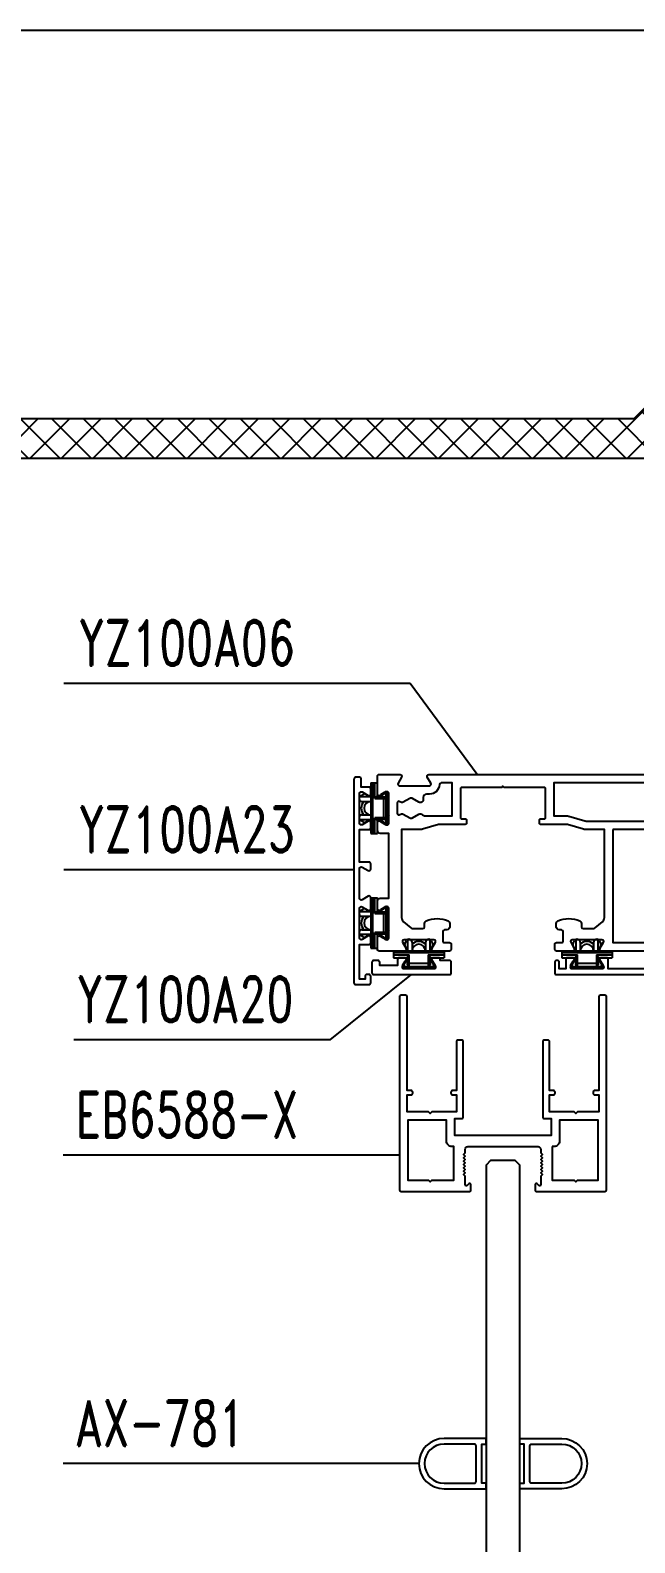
# Model space of a CAD drawing. Header units: millimetres. Extents: x 4423 to 13326, y -1516 to 5738.
# Drawn here: x 7872.3 to 7980.2, y 3652.7 to 3922.7 of the extents above; entities that cross this region are included whole.
import ezdxf

# ---------------------------------------------------------------- set-up
doc = ezdxf.new("R2010")
doc.units = ezdxf.units.MM
doc.header["$LTSCALE"] = 0.5
doc.layers.add('玻璃', color=4, linetype='Continuous')
doc.layers.add('铝型材', color=1, linetype='Continuous')
doc.styles.add('CTXT', font='romand.shx', dxfattribs={"width": 0.7, "height": 5})

# ---------------------------------------------------------------- blocks, each defined once
blk = doc.blocks.new('YZ100A06', base_point=(76.41, 36.62))
at = {"layer": '铝型材', "ltscale": 0.4}
for points in [[(41.16, 6.92), (41.16, 8.42, 0.414214), (40.66, 8.92), (40.41, 8.92, -0.414214), (39.91, 9.42), (39.91, 10.04, -0.293253), (40.21, 10.49, -0.218258), (44.12, 10.49, -0.293253), (44.41, 10.04), (44.41, 9.42, 0.414213), (44.71, 9.12), (46.53, 9.12, 0.176328), (46.86, 9.24), (48.16, 10.33, 0.221695), (48.51, 11.09), (48.51, 26.82), (45.04, 26.82, -0.072066), (44.76, 26.86), (41.92, 27.7, 0.072069), (41.78, 27.72), (37.11, 27.72, -0.414214), (36.91, 27.92), (36.91, 28.52, -0.414214), (37.11, 28.72), (37.81, 28.72, 0.414214), (38.01, 28.92), (38.01, 34.12, 0.414214), (37.81, 34.32), (30.61, 34.32), (30.41, 34.52), (30.21, 34.32), (23.01, 34.32, 0.414214), (22.81, 34.12), (22.81, 28.92, 0.414214), (23.01, 28.72), (23.71, 28.72, -0.414214), (23.91, 28.52), (23.91, 27.92, -0.414214), (23.71, 27.72), (19.05, 27.72, 0.072069), (18.91, 27.7), (16.07, 26.86, -0.072066), (15.79, 26.82), (12.31, 26.82), (12.31, 11.09, 0.221695), (12.67, 10.33), (13.97, 9.24, 0.176328), (14.29, 9.12), (16.11, 9.12, 0.414213), (16.41, 9.42), (16.41, 10.04, -0.293253), (16.71, 10.49, -0.218258), (20.62, 10.49, -0.293253), (20.91, 10.04), (20.91, 9.42, -0.414214), (20.41, 8.92), (20.16, 8.92, 0.414214), (19.66, 8.42), (19.66, 6.92, 0.414214), (19.96, 6.62), (20.86, 6.62, -0.414214), (21.16, 6.32), (21.16, 5.42, -0.414213), (20.86, 5.12), (17.96, 5.12, -0.577351), (17.7, 5.57), (18.34, 6.67, 0.57735), (18.08, 7.12), (12.75, 7.12, 0.57735), (12.49, 6.67), (13.12, 5.57, -0.57735), (12.86, 5.12), (8.31, 5.12, -0.414214), (8.01, 5.42), (8.01, 7.53, -0.57735), (8.46, 7.79), (9.56, 7.16, 0.57735), (10.01, 7.42), (10.01, 12.75, 0.57735), (9.56, 13.01), (8.46, 12.37, -0.57735), (8.01, 12.63), (8.01, 14.05, -0.414214), (8.51, 14.55), (10.01, 14.55), (10.01, 26.12), (8.51, 26.12, -0.414214), (8.01, 26.62), (8.01, 28.03, -0.57735), (8.46, 28.29), (9.56, 27.66, 0.57735), (10.01, 27.92), (10.01, 33.25, 0.57735), (9.56, 33.51), (8.46, 32.87, -0.57735), (8.01, 33.13), (8.01, 36.32, -0.414214), (8.31, 36.62), (12.06, 36.62, -0.57735), (12.32, 36.17), (11.69, 35.07, 0.57735), (11.95, 34.62), (17.28, 34.62, 0.57735), (17.54, 35.07), (16.9, 36.17, -0.57735), (17.16, 36.62), (60.89, 36.62, -0.57735), (61.15, 36.17), (60.51, 35.07, 0.57735), (60.77, 34.62), (66.1, 34.62, 0.57735), (66.36, 35.07), (65.73, 36.17, -0.57735), (65.99, 36.62), (86.84, 36.62, -0.57735), (87.1, 36.17), (86.46, 35.07, 0.57735), (86.72, 34.62), (92.05, 34.62, 0.57735), (92.31, 35.07), (91.68, 36.17, -0.57735), (91.94, 36.62), (135.66, 36.62, -0.57735), (135.92, 36.17), (135.29, 35.07, 0.57735), (135.55, 34.62), (140.88, 34.62, 0.57735), (141.14, 35.07), (140.5, 36.17, -0.57735), (140.76, 36.62), (144.51, 36.62, -0.414214), (144.81, 36.32), (144.81, 33.13, -0.57735), (144.36, 32.87), (143.26, 33.51, 0.57735), (142.81, 33.25), (142.81, 27.92, 0.57735), (143.26, 27.66), (144.36, 28.29, -0.57735), (144.81, 28.03), (144.81, 26.62, -0.414214), (144.31, 26.12), (142.81, 26.12), (142.81, 14.55), (144.31, 14.55, -0.414214), (144.81, 14.05), (144.81, 12.63, -0.57735), (144.36, 12.37), (143.26, 13.01, 0.57735), (142.81, 12.75), (142.81, 7.42, 0.57735), (143.26, 7.16), (144.36, 7.79, -0.57735), (144.81, 7.53), (144.81, 5.42, -0.414214), (144.51, 5.12), (139.96, 5.12, -0.57735), (139.7, 5.57), (140.34, 6.67, 0.57735), (140.08, 7.12), (134.75, 7.12, 0.57735), (134.49, 6.67), (135.12, 5.57, -0.577351), (134.86, 5.12), (131.96, 5.12, -0.414213), (131.66, 5.42), (131.66, 6.32, -0.414214), (131.96, 6.62), (132.86, 6.62, 0.414214), (133.16, 6.92), (133.16, 8.42, 0.414214), (132.66, 8.92), (132.41, 8.92, -0.414214), (131.91, 9.42), (131.91, 10.04, -0.293253), (132.21, 10.49, -0.218258), (136.12, 10.49, -0.293253), (136.41, 10.04), (136.41, 9.42, 0.414213), (136.71, 9.12), (138.53, 9.12, 0.176328), (138.86, 9.24), (140.16, 10.33, 0.221695), (140.51, 11.09), (140.51, 26.82), (137.04, 26.82, -0.072066), (136.76, 26.86), (133.92, 27.7, 0.072069), (133.78, 27.72), (129.11, 27.72, -0.414214), (128.91, 27.92), (128.91, 28.52, -0.414214), (129.11, 28.72), (129.81, 28.72, 0.414214), (130.01, 28.92), (130.01, 34.12, 0.414214), (129.81, 34.32), (122.61, 34.32), (122.41, 34.52), (122.21, 34.32), (115.01, 34.32, 0.414214), (114.81, 34.12), (114.81, 28.92, 0.414214), (115.01, 28.72), (115.71, 28.72, -0.414214), (115.91, 28.52), (115.91, 27.92, -0.414214), (115.71, 27.72), (111.05, 27.72, 0.072069), (110.91, 27.7), (108.07, 26.86, -0.072066), (107.79, 26.82), (104.31, 26.82), (104.31, 11.09, 0.221695), (104.67, 10.33), (105.97, 9.24, 0.176328), (106.29, 9.12), (108.11, 9.12, 0.414213), (108.41, 9.42), (108.41, 10.04, -0.293253), (108.71, 10.49, -0.218258), (112.62, 10.49, -0.293253), (112.91, 10.04), (112.91, 9.42, -0.414214), (112.41, 8.92), (112.16, 8.92, 0.414214), (111.66, 8.42), (111.66, 6.92, 0.414214), (111.96, 6.62), (112.86, 6.62, -0.414214), (113.16, 6.32), (113.16, 5.42, -0.414213), (112.86, 5.12), (109.96, 5.12, -0.577351), (109.7, 5.57), (110.34, 6.67, 0.57735), (110.08, 7.12), (104.75, 7.12, 0.57735), (104.49, 6.67), (105.12, 5.57, -0.57735), (104.86, 5.12), (93.96, 5.12, -0.57735), (93.7, 5.57), (94.34, 6.67, 0.57735), (94.08, 7.12), (88.75, 7.12, 0.57735), (88.49, 6.67), (89.12, 5.57, -0.577351), (88.86, 5.12), (85.96, 5.12, -0.414213), (85.66, 5.42), (85.66, 6.32, -0.414214), (85.96, 6.62), (86.86, 6.62, 0.414214), (87.16, 6.92), (87.16, 8.42, 0.414214), (86.66, 8.92), (86.41, 8.92, -0.414214), (85.91, 9.42), (85.91, 10.04, -0.293253), (86.21, 10.49, -0.218258), (90.12, 10.49, -0.293253), (90.41, 10.04), (90.41, 9.42, 0.414213), (90.71, 9.12), (92.53, 9.12, 0.176328), (92.86, 9.24), (94.16, 10.33, 0.221695), (94.51, 11.09), (94.51, 26.82), (91.04, 26.82, -0.072066), (90.76, 26.86), (87.92, 27.7, 0.072069), (87.78, 27.72), (83.11, 27.72, -0.414214), (82.91, 27.92), (82.91, 28.52, -0.414214), (83.11, 28.72), (83.81, 28.72, 0.414214), (84.01, 28.92), (84.01, 34.12, 0.414214), (83.81, 34.32), (76.61, 34.32), (76.41, 34.52), (76.21, 34.32), (69.01, 34.32, 0.414214), (68.81, 34.12), (68.81, 28.92, 0.414214), (69.01, 28.72), (69.71, 28.72, -0.414214), (69.91, 28.52), (69.91, 27.92, -0.414214), (69.71, 27.72), (65.05, 27.72, 0.072069), (64.91, 27.7), (62.07, 26.86, -0.072066), (61.79, 26.82), (58.31, 26.82), (58.31, 11.09, 0.221695), (58.67, 10.33), (59.97, 9.24, 0.176328), (60.29, 9.12), (62.11, 9.12, 0.414213), (62.41, 9.42), (62.41, 10.04, -0.293253), (62.71, 10.49, -0.218258), (66.62, 10.49, -0.293253), (66.91, 10.04), (66.91, 9.42, -0.414214), (66.41, 8.92), (66.16, 8.92, 0.414214), (65.66, 8.42), (65.66, 6.92, 0.414214), (65.96, 6.62), (66.86, 6.62, -0.414214), (67.16, 6.32), (67.16, 5.42, -0.414213), (66.86, 5.12), (63.96, 5.12, -0.577351), (63.7, 5.57), (64.34, 6.67, 0.57735), (64.08, 7.12), (58.75, 7.12, 0.57735), (58.49, 6.67), (59.12, 5.57, -0.57735), (58.86, 5.12), (47.96, 5.12, -0.57735), (47.7, 5.57), (48.34, 6.67, 0.57735), (48.08, 7.12), (42.75, 7.12, 0.57735), (42.49, 6.67), (43.12, 5.57, -0.577351), (42.86, 5.12), (39.96, 5.12, -0.414213), (39.66, 5.42), (39.66, 6.32, -0.414214), (39.96, 6.62), (40.86, 6.62, 0.414214), (41.16, 6.92)], [(16.05, 29.44, 0.222498), (16.51, 29.22), (21.31, 29.22), (21.31, 35.12), (19.38, 35.12, 0.400329), (19.08, 34.83, -0.400329), (17.28, 33.12), (16.76, 33.12, 0.414214), (16.16, 32.52), (16.16, 32.12, -0.57735), (15.41, 31.69), (14.26, 32.35, 0.267949), (13.76, 32.35), (12.61, 31.69, -0.331452), (12.02, 31.76, 0.657822), (11.51, 31.54), (11.51, 29.7, 0.657834), (12.02, 29.48, -0.331458), (12.61, 29.55), (13.76, 28.88, 0.267949), (14.26, 28.88), (15.41, 29.55, -0.364837), (16.05, 29.44)], [(93.85, 34.83, -0.400329), (92.05, 33.12), (85.81, 33.12, 0.414214), (85.51, 32.82), (85.51, 29.22), (88, 29.22, -0.072069), (88.14, 29.2), (91.04, 28.34, 0.072071), (91.18, 28.32), (107.64, 28.32, 0.072066), (107.79, 28.34), (110.69, 29.2, -0.072069), (110.83, 29.22), (113.31, 29.22), (113.31, 35.12), (94.15, 35.12, 0.400329), (93.85, 34.83)], [(136.78, 29.44, -0.364837), (137.41, 29.55), (138.56, 28.88, 0.267949), (139.06, 28.88), (140.21, 29.55, -0.331458), (140.81, 29.48, 0.657834), (141.31, 29.7), (141.31, 31.54, 0.657822), (140.81, 31.76, -0.331452), (140.21, 31.69), (139.06, 32.35, 0.267949), (138.56, 32.35), (137.41, 31.69, -0.57735), (136.66, 32.12), (136.66, 32.52, 0.414214), (136.06, 33.12), (135.55, 33.12, -0.400329), (133.75, 34.83, 0.400329), (133.45, 35.12), (131.51, 35.12), (131.51, 29.22), (136.32, 29.22, 0.222498), (136.78, 29.44)]]:
    blk.add_lwpolyline(points, format="xyb", dxfattribs=at)
blk.add_lwpolyline([(66.81, 31.76, -0.331452), (66.21, 31.69), (65.06, 32.35, 0.267949), (64.56, 32.35), (63.41, 31.69, -0.57735), (62.66, 32.12), (62.66, 32.82, 0.414214), (62.36, 33.12), (59.27, 33.12, -0.414214), (58.97, 33.42), (58.97, 34.82, 0.414214), (58.67, 35.12), (39.51, 35.12), (39.51, 29.22), (42, 29.22, -0.072069), (42.14, 29.2), (45.04, 28.34, 0.072066), (45.18, 28.32), (62.36, 28.32, 0.414216), (62.66, 28.62), (62.66, 29.11, -0.57735), (63.41, 29.55), (64.56, 28.88, 0.267949), (65.06, 28.88), (66.21, 29.55, -0.331458), (66.81, 29.48, 0.657834), (67.31, 29.7), (67.31, 31.54, 0.657822)], format="xyb", close=True, dxfattribs=at)
for points in [[(50.01, 26.82), (50.01, 6.62), (56.81, 6.62), (56.81, 26.82)], [(96.01, 26.82), (96.01, 6.62), (102.81, 6.62), (102.81, 26.82)]]:
    blk.add_lwpolyline(points, close=True, dxfattribs=at)
blk = doc.blocks.new('YZ100A23', base_point=(17.48, 7.09))
at = {"layer": '铝型材', "ltscale": 0.4}
blk.add_lwpolyline([(20.48, 1.07), (20.48, 2.27, 0.414214), (20.18, 2.57), (19.78, 2.57, 0.414214), (19.48, 2.27), (19.48, 1.77), (18.48, 1.77), (18.48, 7.94), (20.18, 7.94, 0.414214), (20.48, 8.24), (20.48, 9.19, 0.57735), (20.03, 9.45), (18.93, 8.81, -0.57735), (18.48, 9.07), (18.48, 14.4, -0.57735), (18.93, 14.66), (20.03, 14.03, 0.57735), (20.48, 14.29), (20.48, 16.29, 0.57735), (20.03, 16.55), (18.93, 15.91, -0.57735), (18.48, 16.17), (18.48, 21.5, -0.57735), (18.93, 21.76), (20.03, 21.13, 0.57735), (20.48, 21.39), (20.48, 22.34, 0.414214), (20.18, 22.64), (18.48, 22.64), (18.48, 28.43), (20.18, 28.43, 0.414214), (20.48, 28.73), (20.48, 29.68, 0.57735), (20.03, 29.94), (18.93, 29.31, -0.57735), (18.48, 29.57), (18.48, 34.9, -0.57735), (18.93, 35.16), (20.03, 34.52, 0.57735), (20.48, 34.78), (20.48, 35.73, 0.414214), (20.18, 36.03), (18.78, 36.03), (18.78, 37.47, 0.414214), (18.48, 37.77), (17.78, 37.77, 0.414214), (17.48, 37.47), (17.48, 1.07, 0.414214), (17.78, 0.77), (20.18, 0.77, 0.414214)], format="xyb", close=True, dxfattribs=at)
blk = doc.blocks.new('YZ100A20', base_point=(21.97, 5.01))
at = {"layer": '铝型材', "ltscale": 0.4}
blk.add_lwpolyline([(19.15, 5.21, -0.57735), (18.89, 4.76), (13.56, 4.76, -0.57735), (13.3, 5.21), (13.93, 6.31, 0.57735), (13.67, 6.76), (12.72, 6.76, 0.414214), (12.42, 6.46), (12.42, 5.36), (9.22, 5.36), (9.22, 5.96, 0.414214), (8.92, 6.26), (8.12, 6.26, 0.414214), (7.82, 5.96), (7.82, 4.06, 0.414214), (8.12, 3.76), (21.67, 3.76, 0.414214), (21.97, 4.06), (21.97, 5.96, 0.414214), (21.67, 6.26), (20.02, 6.26), (20.02, 6.46, 0.414214), (19.72, 6.76), (18.77, 6.76, 0.57735), (18.51, 6.31)], format="xyb", close=True, dxfattribs=at)
blk = doc.blocks.new('YZ100A21', base_point=(25.12, 9.23))
at = {"layer": '铝型材', "ltscale": 0.4}
blk.add_lwpolyline([(11.37, 11.43), (11.37, 9.53, 0.414214), (11.67, 9.23), (38.57, 9.23, 0.414214), (38.87, 9.53), (38.87, 11.43, 0.414214), (38.57, 11.73), (38.37, 11.73, 0.414214), (38.07, 11.43), (38.07, 10.23), (36.92, 10.23), (36.92, 11.93, 0.414214), (36.62, 12.23), (35.67, 12.23, 0.57735), (35.41, 11.78), (36.05, 10.68, -0.57735), (35.79, 10.23), (30.46, 10.23, -0.57735), (30.2, 10.68), (30.83, 11.78, 0.57735), (30.57, 12.23), (29.62, 12.23, 0.414214), (29.32, 11.93), (29.32, 10.23), (20.92, 10.23), (20.92, 11.93, 0.414214), (20.62, 12.23), (19.67, 12.23, 0.57735), (19.41, 11.78), (20.05, 10.68, -0.57735), (19.79, 10.23), (14.46, 10.23, -0.57735), (14.2, 10.68), (14.83, 11.78, 0.57735), (14.57, 12.23), (13.62, 12.23, 0.414214), (13.32, 11.93), (13.32, 10.23), (12.17, 10.23), (12.17, 11.43, 0.414214), (11.87, 11.73), (11.67, 11.73, 0.414214)], format="xyb", close=True, dxfattribs=at)
blk = doc.blocks.new('EB6588-X', base_point=(40.95, 39.28))
at = {"layer": '铝型材', "ltscale": 0.4}
for points in [[(47.36, 46.22), (47.05, 45.91, -0.668179), (46.7, 46.05), (46.7, 47.08, -0.414214), (46.9, 47.28), (59.15, 47.28, -0.414214), (59.45, 46.98), (59.45, 12.58, -0.414214), (59.15, 12.28), (58.35, 12.28, -0.414214), (58.05, 12.58), (58.05, 29.28), (57.35, 29.28, -0.414214), (57.05, 29.58), (57.05, 29.78, -0.414214), (57.35, 30.08), (58.05, 30.08), (58.05, 33.08), (54.25, 33.08), (53.95, 33.38), (53.65, 33.08), (49.25, 33.08), (49.25, 30.08), (49.95, 30.08, -0.414214), (50.25, 29.78), (50.25, 29.58, -0.414214), (49.95, 29.28), (49.25, 29.28), (49.25, 20.58, -0.414214), (48.95, 20.28), (48.35, 20.28, -0.414214), (48.05, 20.58), (48.05, 33.98, -0.414214), (48.35, 34.28), (49.55, 34.28), (49.55, 37.28), (32.35, 37.28), (32.35, 34.28), (33.55, 34.28, -0.414214), (33.85, 33.98), (33.85, 20.58, -0.414214), (33.55, 20.28), (32.95, 20.28, -0.414214), (32.65, 20.58), (32.65, 29.28), (31.95, 29.28, -0.414214), (31.65, 29.58), (31.65, 29.78, -0.414214), (31.95, 30.08), (32.65, 30.08), (32.65, 33.08), (28.25, 33.08), (27.95, 33.38), (27.65, 33.08), (23.85, 33.08), (23.85, 30.08), (24.55, 30.08, -0.414214), (24.85, 29.78), (24.85, 29.58, -0.414214), (24.55, 29.28), (23.85, 29.28), (23.85, 12.58, -0.414214), (23.55, 12.28), (22.75, 12.28, -0.414214), (22.45, 12.58), (22.45, 46.98, -0.414214), (22.75, 47.28), (35, 47.28, -0.414214), (35.2, 47.08), (35.2, 46.05, -0.668179), (34.86, 45.91), (34.55, 46.22, 0.668179), (34.2, 46.08), (34.2, 44.58), (33.9, 44.28), (34.2, 43.98), (33.9, 43.68), (34.2, 43.38), (33.9, 43.08), (34.2, 42.78), (33.9, 42.48), (34.2, 42.18), (33.9, 41.88), (34.2, 41.58), (33.9, 41.28), (34.2, 40.98), (33.9, 40.68), (34.2, 40.38), (34.2, 39.78, 0.414214), (34.7, 39.28), (47.2, 39.28, 0.414214), (47.7, 39.78), (47.7, 40.38), (48, 40.68), (47.7, 40.98), (48, 41.28), (47.7, 41.58), (48, 41.88), (47.7, 42.18), (48, 42.48), (47.7, 42.78), (48, 43.08), (47.7, 43.38), (48, 43.68), (47.7, 43.98), (48, 44.28), (47.7, 44.58), (47.7, 46.08, 0.668179)], [(30.85, 38.28), (30.85, 34.58), (23.95, 34.58), (23.95, 45.28), (27.65, 45.28), (27.95, 45.58), (28.25, 45.28), (32.2, 45.28), (32.2, 39.28), (31.85, 39.28, 0.414214)], [(49.7, 39.28), (49.7, 45.28), (53.65, 45.28), (53.95, 45.58), (54.25, 45.28), (57.95, 45.28), (57.95, 34.58), (51.05, 34.58), (51.05, 38.28, 0.414214), (50.05, 39.28)]]:
    blk.add_lwpolyline(points, format="xyb", close=True, dxfattribs=at)
blk = doc.blocks.new('AX-781', base_point=(30.2, 7.13))
at = {"layer": '铝型材', "ltscale": 0.4}
for points in [[(25.7, 13.83), (25.7, 6.33), (26.7, 6.33), (26.7, 7.13), (33.7, 7.13), (33.7, 6.33), (34.7, 6.33), (34.7, 13.83, 1)], [(33.7, 8.43), (33.7, 13.83, 1), (26.7, 13.83), (26.7, 8.43, 0.414214), (27, 8.13), (33.4, 8.13, 0.414214)]]:
    blk.add_lwpolyline(points, format="xyb", close=True, dxfattribs=at)

msp = doc.modelspace()

# ---------------------------------------------------------------- hatches: boundary and pattern name
at = {"layer": '铝型材'}
h = msp.add_hatch(dxfattribs=at)
h.set_pattern_fill('NET', color=1, scale=1.25, angle=45, style=0)
h.set_pattern_definition([(45, (5705.6674, 1842.4368), (-2.80633, 2.80633), []), (135, (5705.6674, 1842.4368), (-2.80633, -2.80633), [])])
h.paths.add_polyline_path([(8006.9184, 3864.4875, 0.66817864), (8006.3245, 3865.9214), (7992.6716, 3865.9214), (7980.0716, 3853.3214), (7580.0064, 3853.3214), (7580.0064, 3846.3214), (7986.4328, 3846.3214, 0.19891237), (7990.3926, 3847.9616)])

# ---------------------------------------------------------------- linework, layer by layer
at = {"color": 6}
for p, q in [((7933.1166, 3788.3299), (7933.1166, 3779.3299)), ((7933.1166, 3788.3299), (7934.3166, 3788.3299)), ((7933.4166, 3788.3299), (7933.4166, 3779.3299)), ((7933.8166, 3785.5299), (7933.8166, 3788.3299)), ((7934.3166, 3785.8299), (7934.3166, 3788.3299)), ((7933.1166, 3785.8299), (7931.093, 3785.8299)), ((7931.2799, 3786.0127), (7931.7666, 3786.2937)), ((7931.5433, 3785.0299), (7933.1166, 3785.0299)), ((7932.8381, 3785.9638), (7932.2666, 3786.2937)), ((7933.8166, 3785.5299), (7935.8666, 3785.5299)), ((7934.1166, 3785.8299), (7935.5666, 3785.8299)), ((7934.9166, 3786.2649), (7935.7166, 3786.7267)), ((7934.9166, 3785.8299), (7934.9166, 3786.2649)), ((7935.0177, 3786.1585), (7935.0177, 3786.3232)), ((7935.0666, 3786.1783), (7935.5666, 3786.4669)), ((7935.3666, 3785.8299), (7935.3666, 3781.8299)), ((7935.5699, 3786.4688), (7935.7199, 3786.7286)), ((7935.8666, 3786.2975), (7936.0166, 3786.5573)), ((7935.8666, 3781.366), (7935.8666, 3786.2937)), ((7936.0166, 3786.5535), (7936.0166, 3781.1063)), ((7936.3166, 3785.0299), (7936.0166, 3785.5299)), ((7936.0166, 3785.0299), (7936.3166, 3785.0299)), ((7936.2386, 3785.0299), (7936.2916, 3785.0715)), ((7931.5433, 3782.6299), (7933.1166, 3782.6299)), ((7935.8666, 3782.1299), (7933.8166, 3782.1299)), ((7933.8166, 3779.3299), (7933.8166, 3782.1299)), ((7936.3166, 3782.6299), (7936.0166, 3782.6299)), ((7936.3166, 3782.6299), (7936.0166, 3782.1299)), ((7936.2916, 3782.5882), (7936.2386, 3782.6299)), ((7931.093, 3781.8299), (7933.1166, 3781.8299)), ((7931.7666, 3781.366), (7931.2799, 3781.6471)), ((7932.2666, 3781.366), (7932.8381, 3781.6959)), ((7935.5666, 3781.8299), (7934.1166, 3781.8299)), ((7934.3166, 3779.3299), (7934.3166, 3781.8299)), ((7934.9166, 3781.3949), (7934.9166, 3781.8299)), ((7935.7166, 3780.933), (7934.9171, 3781.3946)), ((7935.0177, 3781.3365), (7935.0177, 3781.5013)), ((7935.5666, 3781.1928), (7935.0666, 3781.4815)), ((7935.5699, 3781.1909), (7935.7199, 3780.9311)), ((7935.8666, 3781.3622), (7936.0166, 3781.1024)), ((7933.1166, 3779.3299), (7934.3166, 3779.3299)), ((7933.1166, 3767.8308), (7933.1166, 3758.8308)), ((7933.1166, 3767.8308), (7934.3166, 3767.8308)), ((7933.4166, 3767.8308), (7933.4166, 3758.8308)), ((7933.8166, 3765.0308), (7933.8166, 3767.8308)), ((7934.3166, 3765.3308), (7934.3166, 3767.8308)), ((7934.9166, 3765.7658), (7935.7166, 3766.2276)), ((7935.0666, 3765.6792), (7935.5666, 3765.9678)), ((7935.5699, 3765.9698), (7935.7199, 3766.2295)), ((7935.8666, 3765.7985), (7936.0166, 3766.0582)), ((7936.0166, 3766.0544), (7936.0166, 3760.6072)), ((7933.1166, 3765.3308), (7931.093, 3765.3308)), ((7931.2799, 3765.5136), (7931.7666, 3765.7946)), ((7931.5433, 3764.5308), (7933.1166, 3764.5308)), ((7932.8381, 3765.4647), (7932.2666, 3765.7947)), ((7933.8166, 3765.0308), (7935.8666, 3765.0308)), ((7934.1166, 3765.3308), (7935.5666, 3765.3308)), ((7934.9166, 3765.3308), (7934.9166, 3765.7658)), ((7935.0177, 3765.6594), (7935.0177, 3765.8242)), ((7935.3666, 3765.3308), (7935.3666, 3761.3308)), ((7935.8666, 3760.867), (7935.8666, 3765.7946)), ((7936.3166, 3764.5308), (7936.0166, 3765.0308)), ((7936.0166, 3764.5308), (7936.3166, 3764.5308)), ((7936.2386, 3764.5308), (7936.2916, 3764.5725)), ((7931.093, 3761.3308), (7933.1166, 3761.3308)), ((7931.7666, 3760.867), (7931.2799, 3761.148)), ((7931.5433, 3762.1308), (7933.1166, 3762.1308)), ((7932.2666, 3760.8669), (7932.8381, 3761.1969)), ((7935.8666, 3761.6308), (7933.8166, 3761.6308)), ((7933.8166, 3758.8308), (7933.8166, 3761.6308)), ((7935.5666, 3761.3308), (7934.1166, 3761.3308)), ((7934.3166, 3758.8308), (7934.3166, 3761.3308)), ((7934.9166, 3760.8958), (7934.9166, 3761.3308)), ((7935.7166, 3760.434), (7934.9171, 3760.8955)), ((7935.0177, 3760.8374), (7935.0177, 3761.0022)), ((7935.5666, 3760.6938), (7935.0666, 3760.9824)), ((7935.5699, 3760.6919), (7935.7199, 3760.4321)), ((7935.8666, 3760.8631), (7936.0166, 3760.6034)), ((7936.3166, 3762.1308), (7936.0166, 3762.1308)), ((7936.3166, 3762.1308), (7936.0166, 3761.6308)), ((7936.2916, 3762.0891), (7936.2386, 3762.1308)), ((7933.1166, 3758.8308), (7934.3166, 3758.8308)), ((7937.1907, 3758.3382), (7937.1907, 3757.1382)), ((7946.1907, 3758.3382), (7937.1907, 3758.3382)), ((7946.1907, 3758.0382), (7937.1907, 3758.0382)), ((7939.2268, 3759.1882), (7939.5568, 3758.6167)), ((7939.2269, 3759.6882), (7939.5079, 3760.1749)), ((7939.6907, 3760.3617), (7939.6907, 3758.3382)), ((7940.4907, 3759.9115), (7940.4907, 3758.3382)), ((7942.8907, 3759.9115), (7942.8907, 3758.3382)), ((7943.6907, 3758.3382), (7943.6907, 3760.3617)), ((7943.8247, 3758.6167), (7944.1546, 3759.1882)), ((7943.8735, 3760.1749), (7944.1545, 3759.6882)), ((7946.1907, 3758.3382), (7946.1907, 3757.1382)), ((7967.1907, 3758.3382), (7967.1907, 3757.1382)), ((7976.1907, 3758.3382), (7967.1907, 3758.3382)), ((7976.1907, 3758.0382), (7967.1907, 3758.0382)), ((7969.2268, 3759.1882), (7969.5568, 3758.6167)), ((7969.2269, 3759.6882), (7969.5079, 3760.1749)), ((7969.6907, 3760.3617), (7969.6907, 3758.3382)), ((7970.4907, 3759.9115), (7970.4907, 3758.3382)), ((7972.8907, 3759.9115), (7972.8907, 3758.3382)), ((7973.6907, 3758.3382), (7973.6907, 3760.3617)), ((7973.8247, 3758.6167), (7974.1546, 3759.1882)), ((7973.8735, 3760.1749), (7974.1545, 3759.6882)), ((7976.1907, 3758.3382), (7976.1907, 3757.1382)), ((7937.1907, 3757.6382), (7939.9907, 3757.6382)), ((7937.1907, 3757.1382), (7939.6907, 3757.1382)), ((7939.0518, 3755.8849), (7938.792, 3755.7349)), ((7938.7939, 3755.7382), (7939.2554, 3756.5377)), ((7939.2231, 3755.5882), (7938.9633, 3755.4382)), ((7944.4143, 3755.4382), (7938.9671, 3755.4382)), ((7939.0537, 3755.8882), (7939.3423, 3756.3882)), ((7939.1973, 3756.4371), (7939.3621, 3756.4371)), ((7939.2269, 3755.5882), (7944.1545, 3755.5882)), ((7939.2557, 3756.5382), (7939.6907, 3756.5382)), ((7939.6907, 3755.8882), (7939.6907, 3757.3382)), ((7943.6907, 3756.0882), (7939.6907, 3756.0882)), ((7939.9907, 3755.5882), (7939.9907, 3757.6382)), ((7940.4907, 3755.1382), (7939.9907, 3755.4382)), ((7940.449, 3755.1632), (7940.4907, 3755.2162)), ((7940.4907, 3755.1382), (7940.4907, 3755.4382)), ((7942.8907, 3755.4382), (7942.8907, 3755.1382)), ((7942.8907, 3755.1382), (7943.3907, 3755.4382)), ((7942.8907, 3755.2162), (7942.9324, 3755.1632)), ((7943.3907, 3757.6382), (7946.1907, 3757.6382)), ((7943.3907, 3757.6382), (7943.3907, 3755.5882)), ((7943.6907, 3757.3382), (7943.6907, 3755.8882)), ((7943.6907, 3757.1382), (7946.1907, 3757.1382)), ((7943.6907, 3756.5382), (7944.1257, 3756.5382)), ((7944.0193, 3756.4371), (7944.1841, 3756.4371)), ((7944.0391, 3756.3882), (7944.3277, 3755.8882)), ((7944.1257, 3756.5382), (7944.5875, 3755.7382)), ((7944.1584, 3755.5882), (7944.4182, 3755.4382)), ((7944.3297, 3755.8849), (7944.5895, 3755.7349)), ((7967.1907, 3757.6382), (7969.9907, 3757.6382)), ((7967.1907, 3757.1382), (7969.6907, 3757.1382)), ((7969.0518, 3755.8849), (7968.792, 3755.7349)), ((7968.7939, 3755.7382), (7969.2554, 3756.5377)), ((7969.2231, 3755.5882), (7968.9633, 3755.4382)), ((7974.4143, 3755.4382), (7968.9671, 3755.4382)), ((7969.0537, 3755.8882), (7969.3423, 3756.3882)), ((7969.1973, 3756.4371), (7969.3621, 3756.4371)), ((7969.2269, 3755.5882), (7974.1545, 3755.5882)), ((7969.2557, 3756.5382), (7969.6907, 3756.5382)), ((7969.6907, 3755.8882), (7969.6907, 3757.3382)), ((7973.6907, 3756.0882), (7969.6907, 3756.0882)), ((7969.9907, 3755.5882), (7969.9907, 3757.6382)), ((7970.4907, 3755.1382), (7969.9907, 3755.4382)), ((7970.449, 3755.1632), (7970.4907, 3755.2162)), ((7970.4907, 3755.1382), (7970.4907, 3755.4382)), ((7972.8907, 3755.4382), (7972.8907, 3755.1382)), ((7972.8907, 3755.1382), (7973.3907, 3755.4382)), ((7972.8907, 3755.2162), (7972.9324, 3755.1632)), ((7973.3907, 3757.6382), (7976.1907, 3757.6382)), ((7973.3907, 3757.6382), (7973.3907, 3755.5882)), ((7973.6907, 3757.3382), (7973.6907, 3755.8882)), ((7973.6907, 3757.1382), (7976.1907, 3757.1382)), ((7973.6907, 3756.5382), (7974.1257, 3756.5382)), ((7974.0193, 3756.4371), (7974.1841, 3756.4371)), ((7974.0391, 3756.3882), (7974.3277, 3755.8882)), ((7974.1257, 3756.5382), (7974.5875, 3755.7382)), ((7974.1584, 3755.5882), (7974.4182, 3755.4382)), ((7974.3297, 3755.8849), (7974.5895, 3755.7349))]:
    msp.add_line(p, q, dxfattribs=at)
for centre, radius, start, end in [((7931.5433, 3785.5566), 0.5267, 120.003332, 270), ((7933.1166, 3783.8299), 1.7, 135.099128, 224.900872), ((7932.0166, 3785.8607), 0.5, 60.003332, 120.003332), ((7933.1166, 3783.8299), 1.2, 90, 270), ((7933.338, 3786.8299), 1, 240.003332, 257.164733), ((7935.1166, 3785.9846), 0.2, 104.477512, 180), ((7935.6666, 3786.2937), 0.2, 0, 119.996668), ((7935.5666, 3785.5299), 0.3, 0, 90), ((7935.8166, 3786.5535), 0.2, 0, 119.996668), ((7931.5433, 3782.1032), 0.5267, 90, 239.996668), ((7935.5666, 3782.1299), 0.3, 270, 0), ((7932.0166, 3781.799), 0.5, 239.996668, 299.996668), ((7933.338, 3780.8299), 1, 102.835267, 119.996668), ((7935.1166, 3781.6751), 0.2, 180, 255.522488), ((7935.6666, 3781.366), 0.2, 240.003332, 0), ((7935.8166, 3781.1063), 0.2, 240.003332, 0), ((7932.0166, 3765.3616), 0.5, 60.003332, 120.003332), ((7935.6666, 3765.7946), 0.2, 0, 119.996668), ((7935.8166, 3766.0544), 0.2, 0, 119.996668), ((7931.5433, 3765.0575), 0.5267, 120.003332, 270), ((7933.1166, 3763.3308), 1.7, 135.099128, 224.900872), ((7933.1166, 3763.3308), 1.2, 90, 270), ((7933.338, 3766.3308), 1, 240.003332, 257.164733), ((7935.1166, 3765.4855), 0.2, 104.477512, 180), ((7935.5666, 3765.0308), 0.3, 0, 90), ((7931.5433, 3761.6041), 0.5267, 90, 239.996668), ((7932.0166, 3761.3), 0.5, 239.996668, 299.996668), ((7933.338, 3760.3308), 1, 102.835267, 119.996668), ((7935.1166, 3761.1761), 0.2, 180, 255.522488), ((7935.5666, 3761.6308), 0.3, 270, 0), ((7935.6666, 3760.867), 0.2, 240.003332, 0), ((7935.8166, 3760.6072), 0.2, 240.003332, 0), ((7939.964, 3759.9115), 0.5267, 0, 149.996668), ((7943.4174, 3759.9115), 0.5267, 30.003332, 180), ((7969.964, 3759.9115), 0.5267, 0, 149.996668), ((7973.4174, 3759.9115), 0.5267, 30.003332, 180), ((7939.6599, 3759.4382), 0.5, 149.996668, 209.996668), ((7938.6907, 3758.1167), 1, 12.835267, 29.996668), ((7941.6907, 3758.3382), 1.7, 45.099128, 134.900872), ((7941.6907, 3758.3382), 1.2, 0, 180), ((7944.6907, 3758.1167), 1, 150.003332, 167.164733), ((7943.7215, 3759.4382), 0.5, 330.003332, 30.003332), ((7969.6599, 3759.4382), 0.5, 149.996668, 209.996668), ((7968.6907, 3758.1167), 1, 12.835267, 29.996668), ((7971.6907, 3758.3382), 1.7, 45.099128, 134.900872), ((7971.6907, 3758.3382), 1.2, 0, 180), ((7974.6907, 3758.1167), 1, 150.003332, 167.164733), ((7973.7215, 3759.4382), 0.5, 330.003332, 30.003332), ((7938.9671, 3755.6382), 0.2, 150.003332, 270), ((7939.2269, 3755.7882), 0.2, 150.003332, 270), ((7939.536, 3756.3382), 0.2, 90, 165.522488), ((7939.9907, 3755.8882), 0.3, 180, 270), ((7943.3907, 3755.8882), 0.3, 270, 0), ((7943.8455, 3756.3382), 0.2, 14.477512, 90), ((7944.1545, 3755.7882), 0.2, 270, 29.996668), ((7944.4143, 3755.6382), 0.2, 270, 29.996668), ((7968.9671, 3755.6382), 0.2, 150.003332, 270), ((7969.2269, 3755.7882), 0.2, 150.003332, 270), ((7969.536, 3756.3382), 0.2, 90, 165.522488), ((7969.9907, 3755.8882), 0.3, 180, 270), ((7973.3907, 3755.8882), 0.3, 270, 0), ((7973.8455, 3756.3382), 0.2, 14.477512, 90), ((7974.1545, 3755.7882), 0.2, 270, 29.996668), ((7974.4143, 3755.6382), 0.2, 270, 29.996668)]:
    msp.add_arc(centre, radius, start, end, dxfattribs=at)
for centre, major_axis, start_param, end_param in [((7934.1166, 3785.5299), (0.3, 0), 1.57079633, 3.14159265), ((7934.1166, 3782.1299), (0.3, 0), -3.14159265, -1.57079633), ((7934.1166, 3765.0308), (0.3, 0), 1.57079633, 3.14159265), ((7934.1166, 3761.6308), (0.3, 0), -3.14159265, -1.57079633), ((7939.9907, 3757.3382), (0, -0.3), -3.14159265, -1.57079633), ((7943.3907, 3757.3382), (0, -0.3), 1.57079633, 3.14159265), ((7969.9907, 3757.3382), (0, -0.3), -3.14159265, -1.57079633), ((7973.3907, 3757.3382), (0, -0.3), 1.57079633, 3.14159265)]:
    msp.add_ellipse(centre, major_axis=major_axis, ratio=1, start_param=start_param, end_param=end_param, dxfattribs=at)
for points, knots in [([(7936.0166, 3785.4223), (7936.0592, 3785.3924), (7936.1358, 3785.3199), (7936.1878, 3785.228), (7936.2063, 3785.1797)], [0, 0, 0, 0, 0.50116217, 1, 1, 1, 1]), ([(7936.2063, 3785.1797), (7936.2109, 3785.1676), (7936.2273, 3785.1191), (7936.2364, 3785.0681), (7936.2386, 3785.0299)], [0, 0, 0, 0, 0.25218067, 1, 1, 1, 1]), ([(7936.0166, 3782.2374), (7936.0592, 3782.2673), (7936.1358, 3782.3399), (7936.1878, 3782.4317), (7936.2063, 3782.4801)], [0, 0, 0, 0, 0.50116209, 1, 1, 1, 1]), ([(7936.2063, 3782.4801), (7936.2109, 3782.4921), (7936.2273, 3782.5406), (7936.2364, 3782.5916), (7936.2386, 3782.6299)], [0, 0, 0, 0, 0.25218092, 1, 1, 1, 1]), ([(7936.0166, 3764.9232), (7936.0592, 3764.8934), (7936.1358, 3764.8208), (7936.1878, 3764.729), (7936.2063, 3764.6806)], [0, 0, 0, 0, 0.50116217, 1, 1, 1, 1]), ([(7936.2063, 3764.6806), (7936.2109, 3764.6685), (7936.2273, 3764.62), (7936.2364, 3764.569), (7936.2386, 3764.5308)], [0, 0, 0, 0, 0.25218067, 1, 1, 1, 1]), ([(7936.0166, 3761.7384), (7936.0592, 3761.7682), (7936.1358, 3761.8408), (7936.1878, 3761.9326), (7936.2063, 3761.981)], [0, 0, 0, 0, 0.50116209, 1, 1, 1, 1]), ([(7936.2063, 3761.981), (7936.2109, 3761.9931), (7936.2273, 3762.0416), (7936.2364, 3762.0926), (7936.2386, 3762.1308)], [0, 0, 0, 0, 0.25218092, 1, 1, 1, 1]), ([(7940.0983, 3755.4382), (7940.1281, 3755.3956), (7940.2007, 3755.319), (7940.2925, 3755.267), (7940.3409, 3755.2485)], [0, 0, 0, 0, 0.50116209, 1, 1, 1, 1]), ([(7940.3409, 3755.2485), (7940.353, 3755.2439), (7940.4015, 3755.2275), (7940.4525, 3755.2184), (7940.4907, 3755.2162)], [0, 0, 0, 0, 0.25218092, 1, 1, 1, 1]), ([(7943.0405, 3755.2485), (7943.0284, 3755.2439), (7942.9799, 3755.2275), (7942.9289, 3755.2184), (7942.8907, 3755.2162)], [0, 0, 0, 0, 0.25218067, 1, 1, 1, 1]), ([(7943.2831, 3755.4382), (7943.2533, 3755.3956), (7943.1807, 3755.319), (7943.0889, 3755.267), (7943.0405, 3755.2485)], [0, 0, 0, 0, 0.50116217, 1, 1, 1, 1]), ([(7970.0983, 3755.4382), (7970.1281, 3755.3956), (7970.2007, 3755.319), (7970.2925, 3755.267), (7970.3409, 3755.2485)], [0, 0, 0, 0, 0.50116209, 1, 1, 1, 1]), ([(7970.3409, 3755.2485), (7970.353, 3755.2439), (7970.4015, 3755.2275), (7970.4525, 3755.2184), (7970.4907, 3755.2162)], [0, 0, 0, 0, 0.25218092, 1, 1, 1, 1]), ([(7973.0405, 3755.2485), (7973.0284, 3755.2439), (7972.9799, 3755.2275), (7972.9289, 3755.2184), (7972.8907, 3755.2162)], [0, 0, 0, 0, 0.25218067, 1, 1, 1, 1]), ([(7973.2831, 3755.4382), (7973.2533, 3755.3956), (7973.1807, 3755.319), (7973.0889, 3755.267), (7973.0405, 3755.2485)], [0, 0, 0, 0, 0.50116217, 1, 1, 1, 1])]:
    msp.add_open_spline(points, degree=3, knots=knots, dxfattribs=at)
at = {"layer": '玻璃', "color": 4}
msp.add_lwpolyline([(7954.5167, 3720.9382), (7953.7166, 3720.138), (7953.7166, 3490.4819), (7954.5166, 3489.6819), (7958.9166, 3489.6819), (7959.7166, 3490.4819), (7959.7166, 3720.1382), (7958.9166, 3720.9382), (7954.5166, 3720.9382), (7953.7166, 3720.1382)], dxfattribs=at)
at = {"layer": '铝型材', "color": 1}
for p, q in [((7940.1702, 3806.0935), (7878.321, 3806.0935)), ((7930.1166, 3772.8176), (7878.321, 3772.8176)), ((7925.8979, 3742.4825), (7880.126, 3742.4825)), ((7938.2166, 3721.8942), (7878.221, 3721.8942)), ((7941.7166, 3666.8463), (7878.221, 3666.8463))]:
    msp.add_line(p, q, dxfattribs=at)
at = {"layer": '铝型材', "ltscale": 0.4}
for p, q in [((7952.0986, 3789.8382), (7940.1702, 3806.0935)), ((7925.8979, 3742.4825), (7940.3916, 3754.1382))]:
    msp.add_line(p, q, dxfattribs=at)
at = {"layer": '铝型材', "linetype": 'ByBlock', "lineweight": -3}
msp.add_lwpolyline([(7580.0064, 3922.6747), (8168.0064, 3922.6747), (8168.0064, 3091.0747), (7580.0064, 3091.0747)], close=True, dxfattribs=at)
at = {"layer": '铝型材', "color": 1, "linetype": 'ByBlock', "lineweight": -3}
msp.add_lwpolyline([(7580.0064, 3846.3214), (7986.4328, 3846.3214, 0.19891237), (7990.3926, 3847.9616), (8006.9184, 3864.4875, 0.66817864), (8006.3245, 3865.9214), (7992.6716, 3865.9214), (7980.0716, 3853.3214), (7580.0064, 3853.3214)], format="xyb", dxfattribs=at)

# ---------------------------------------------------------------- block references
at = {"layer": '铝型材', "ltscale": 0.4}
for name, p in [('YZ100A23', (7930.1166, 3758.6582)), ('YZ100A06', (8002.7166, 3789.8382)), ('YZ100A20', (7947.4666, 3755.3882)), ('YZ100A21', (7979.7166, 3754.1382))]:
    msp.add_blockref(name, p, dxfattribs=at)
at = {"layer": '铝型材', "ltscale": 0.4, "xscale": -1}
for name, p, rotation in [('EB6588-X', (7956.7166, 3723.4382), 180), ('AX-781', (7960.5166, 3666.8463), 270)]:
    msp.add_blockref(name, p, dxfattribs=dict(at, rotation=rotation))
at = {"layer": '铝型材', "ltscale": 0.4, "rotation": 90}
msp.add_blockref('AX-781', (7952.9166, 3666.8463), dxfattribs=at)

# ---------------------------------------------------------------- texts
at = {"layer": '铝型材', "color": 1, "style": 'CTXT', "width": 0.7}
for s, p in [('YZ100A06', (7880.975, 3809.2788)), ('YZ100A23', (7880.975, 3776.0029)), ('YZ100A20', (7880.6878, 3745.6678)), ('EB6588-X', (7880.3836, 3725.0794)), ('AX-781', (7880.3836, 3670.0316))]:
    msp.add_text(s, height=8.1, dxfattribs=at).set_placement(p)

doc.saveas('drawing.dxf')
